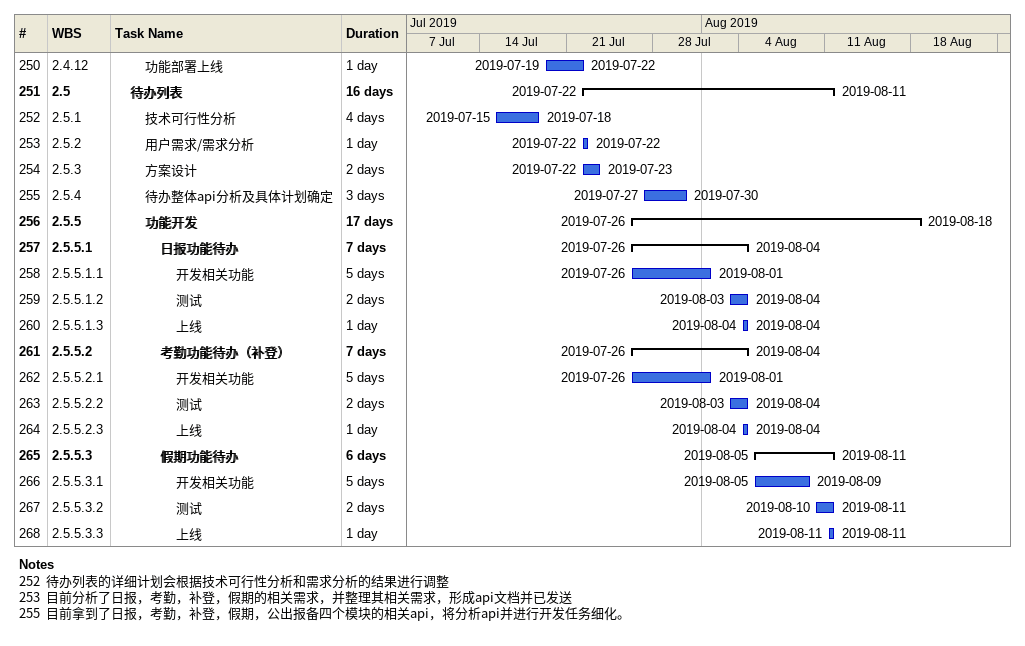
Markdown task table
| ID | WBS | Task | Duration | Start | Finish |
|---|---|---|---|---|---|
| 250 | 2.4.12 | 功能部署上线 | 1d | 2019-07-19 | 2019-07-22 |
| 251 | 2.5 | **待办列表** | 16d | 2019-07-22 | 2019-08-11 |
| 252 | 2.5.1 | 技术可行性分析 | 4d | 2019-07-15 | 2019-07-18 |
| 253 | 2.5.2 | 用户需求/需求分析 | 1d | 2019-07-22 | 2019-07-22 |
| 254 | 2.5.3 | 方案设计 | 2d | 2019-07-22 | 2019-07-23 |
| 255 | 2.5.4 | 待办整体api分析及具体计划确定 | 3d | 2019-07-27 | 2019-07-30 |
| 256 | 2.5.5 | **功能开发** | 17d | 2019-07-26 | 2019-08-18 |
| 257 | 2.5.5.1 | **日报功能待办** | 7d | 2019-07-26 | 2019-08-04 |
| 258 | 2.5.5.1.1 | 开发相关功能 | 5d | 2019-07-26 | 2019-08-01 |
| 259 | 2.5.5.1.2 | 测试 | 2d | 2019-08-03 | 2019-08-04 |
| 260 | 2.5.5.1.3 | 上线 | 1d | 2019-08-04 | 2019-08-04 |
| 261 | 2.5.5.2 | **考勤功能待办（补登）** | 7d | 2019-07-26 | 2019-08-04 |
| 262 | 2.5.5.2.1 | 开发相关功能 | 5d | 2019-07-26 | 2019-08-01 |
| 263 | 2.5.5.2.2 | 测试 | 2d | 2019-08-03 | 2019-08-04 |
| 264 | 2.5.5.2.3 | 上线 | 1d | 2019-08-04 | 2019-08-04 |
| 265 | 2.5.5.3 | **假期功能待办** | 6d | 2019-08-05 | 2019-08-11 |
| 266 | 2.5.5.3.1 | 开发相关功能 | 5d | 2019-08-05 | 2019-08-09 |
| 267 | 2.5.5.3.2 | 测试 | 2d | 2019-08-10 | 2019-08-11 |
| 268 | 2.5.5.3.3 | 上线 | 1d | 2019-08-11 | 2019-08-11 |

Notes
- 252: 待办列表的详细计划会根据技术可行性分析和需求分析的结果进行调整
- 253: 目前分析了日报，考勤，补登，假期的相关需求，并整理其相关需求，形成api文档并已发送
- 255: 目前拿到了日报，考勤，补登，假期，公出报备四个模块的相关api，将分析api并进行开发任务细化。
